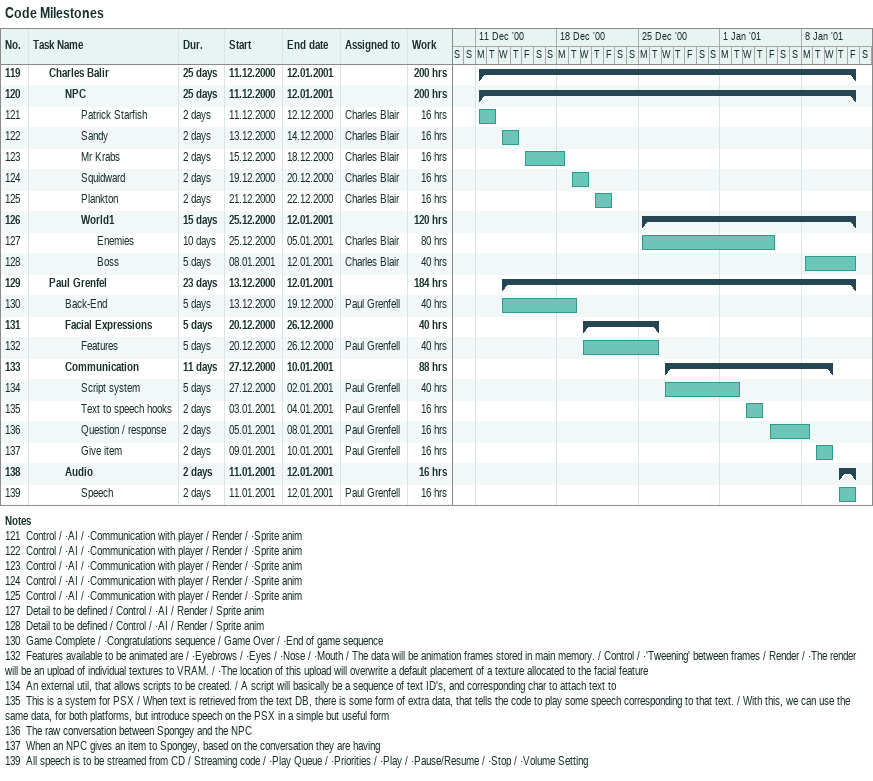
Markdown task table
Code Milestones

| ID | Level | Task | Duration | Start | Finish | Resources | Work (h) |
|---|---|---|---|---|---|---|---|
| 119 | 2 | **Charles Balir** | 25d | 2000-12-11 | 2001-01-12 |  | 200 |
| 120 | 3 | **NPC** | 25d | 2000-12-11 | 2001-01-12 |  | 200 |
| 121 | 4 | Patrick Starfish | 2d | 2000-12-11 | 2000-12-12 | Charles Blair | 16 |
| 122 | 4 | Sandy | 2d | 2000-12-13 | 2000-12-14 | Charles Blair | 16 |
| 123 | 4 | Mr Krabs | 2d | 2000-12-15 | 2000-12-18 | Charles Blair | 16 |
| 124 | 4 | Squidward | 2d | 2000-12-19 | 2000-12-20 | Charles Blair | 16 |
| 125 | 4 | Plankton | 2d | 2000-12-21 | 2000-12-22 | Charles Blair | 16 |
| 126 | 4 | **World1** | 15d | 2000-12-25 | 2001-01-12 |  | 120 |
| 127 | 5 | Enemies | 10d | 2000-12-25 | 2001-01-05 | Charles Blair | 80 |
| 128 | 5 | Boss | 5d | 2001-01-08 | 2001-01-12 | Charles Blair | 40 |
| 129 | 2 | **Paul Grenfel** | 23d | 2000-12-13 | 2001-01-12 |  | 184 |
| 130 | 3 | Back-End | 5d | 2000-12-13 | 2000-12-19 | Paul Grenfell | 40 |
| 131 | 3 | **Facial Expressions** | 5d | 2000-12-20 | 2000-12-26 |  | 40 |
| 132 | 4 | Features | 5d | 2000-12-20 | 2000-12-26 | Paul Grenfell | 40 |
| 133 | 3 | **Communication** | 11d | 2000-12-27 | 2001-01-10 |  | 88 |
| 134 | 4 | Script system | 5d | 2000-12-27 | 2001-01-02 | Paul Grenfell | 40 |
| 135 | 4 | Text to speech hooks | 2d | 2001-01-03 | 2001-01-04 | Paul Grenfell | 16 |
| 136 | 4 | Question / response | 2d | 2001-01-05 | 2001-01-08 | Paul Grenfell | 16 |
| 137 | 4 | Give item | 2d | 2001-01-09 | 2001-01-10 | Paul Grenfell | 16 |
| 138 | 3 | **Audio** | 2d | 2001-01-11 | 2001-01-12 |  | 16 |
| 139 | 4 | Speech | 2d | 2001-01-11 | 2001-01-12 | Paul Grenfell | 16 |

Notes
- 121: Control / ·AI / ·Communication with player / Render / ·Sprite anim
- 122: Control / ·AI / ·Communication with player / Render / ·Sprite anim
- 123: Control / ·AI / ·Communication with player / Render / ·Sprite anim
- 124: Control / ·AI / ·Communication with player / Render / ·Sprite anim
- 125: Control / ·AI / ·Communication with player / Render / ·Sprite anim
- 127: Detail to be defined / Control / ·AI / Render / Sprite anim
- 128: Detail to be defined / Control / ·AI / Render / Sprite anim
- 130: Game Complete / ·Congratulations sequence / Game Over / ·End of game sequence
- 132: Features available to be animated are / ·Eyebrows / ·Eyes / ·Nose / ·Mouth / The data will be animation frames stored in main memory. / Control / ·'Tweening' between frames / Render / ·The render will be an upload of individual textures to VRAM. / ·The location of this upload will overwrite a default placement of a texture allocated to the facial feature
- 134: An external util, that allows scripts to be created. / A script will basically be a sequence of text ID's, and corresponding char to attach text to
- 135: This is a system for PSX / When text is retrieved from the text DB, there is some form of extra data, that tells the code to play some speech corresponding to that text. / With this, we can use the same data, for both platforms, but introduce speech on the PSX in a simple but useful form
- 136: The raw conversation between Spongey and the NPC
- 137: When an NPC gives an item to Spongey, based on the conversation they are having
- 139: All speech is to be streamed from CD / Streaming code / ·Play Queue / ·Priorities / ·Play / ·Pause/Resume / ·Stop / ·Volume Setting
